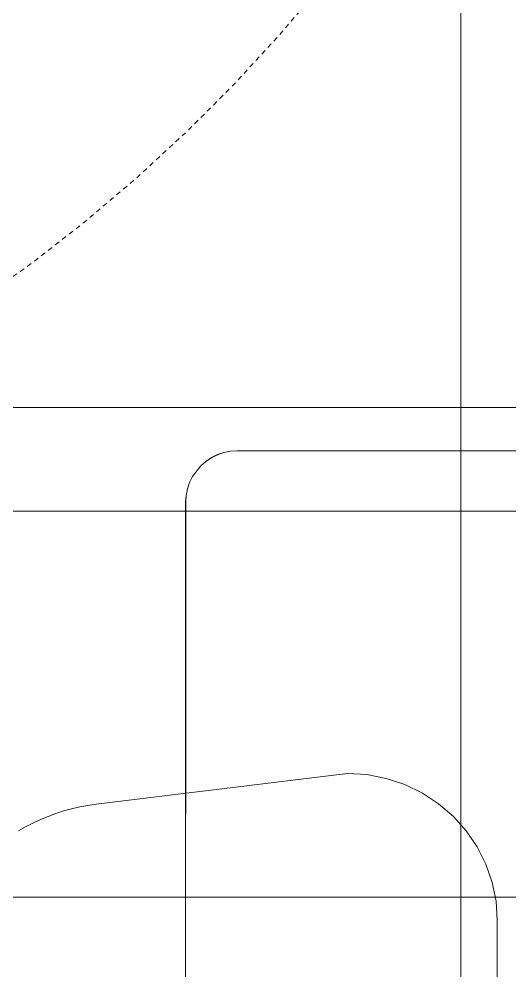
# Model space of a CAD drawing. Extents: x -566 to 72611, y -487 to 32334.
# Drawn here: x 19.25 to 31.8, y 103.25 to 127.57 of the extents above; entities that cross this region are included whole.
import ezdxf

# ---------------------------------------------------------------- set-up
doc = ezdxf.new("R2010")
doc.units = 0
doc.header["$LTSCALE"] = 0.5
doc.header["$MEASUREMENT"] = 0
doc.linetypes.add('HIDDEN', pattern=[0.375, 0.25, -0.125])
doc.layers.add('ceilling', color=141, linetype='CONTINUOUS', lineweight=18)
doc.layers.add('projection', color=153, linetype='HIDDEN', lineweight=9)
doc.layers.add('floor', color=7, linetype='CONTINUOUS', lineweight=5, true_color=0xcfcfcf)
doc.layers.add('layout', color=7, linetype='CONTINUOUS', lineweight=5, true_color=0xcfcfcf)

msp = doc.modelspace()

# ---------------------------------------------------------------- hatches: boundary and pattern name
at = {"layer": 'floor'}
h = msp.add_hatch(dxfattribs=at)
h.set_pattern_fill('ANSI37', color=256, scale=100, angle=45)
h.set_pattern_definition([(90, (243.028, 267.632), (-12.5, 9e-16), []), (180, (243.028, 267.632), (-9e-16, -12.5), [])])
h.paths.add_polyline_path([(253.46925, 349.5), (154.11744, 349.5), (154.11744, 348.5), (101.14781, 348.5), (101.14781, 349.5), (0, 349.5), (0, 344.5), (36, 344.5, -0.33835703), (0, 308.66941), (0, 308.5), (0, 173.75), (253.46925, 173.75)])
h.paths.add_polyline_path([(36, 344.5), (0, 344.5), (0, 308.66941, 0.33835703)], flags=17)
h.paths.add_polyline_path([(253.46925, 173.75), (0, 173.75), (0, 173.74997), (0, 169.75), (253.46925, 169.75)])
h.paths.add_polyline_path([(253.46925, 169.75), (0, 169.75), (0, 149.21137), (36, 149.21137, -0.33835703), (0, 113.38078), (0, 113.21137), (0, 29.94998), (0, -5), (253.46925, -5)])
h.paths.add_polyline_path([(36, 149.21137), (0, 149.21137), (0, 113.38078, 0.33835703)], flags=17)
h.paths.add_polyline_path([(575.25, 169.75), (510, 169.75), (474.75, 169.75), (327.5, 169.75), (285.46925, 169.75), (285.46925, 165.75), (253.46925, 165.75), (253.46925, -5), (263.99725, -5), (263.99725, 95.99051), (287, 95.99051), (287, 97.5), (292, 97.5), (292, -5), (341.25, -5), (341.25, 13.02988), (341.25012, 15.02988), (346.24839, 15.02988, 0.36108524), (374.08728, 41.24999), (346.25012, 41.24999), (346.25012, 42.99999), (341.25, 42.99999), (341.25, 44.99999), (341.25, 97.5), (357.75, 97.5), (405.75, 97.5), (575.25, 97.5)])

# ---------------------------------------------------------------- linework, layer by layer
at = {"layer": 'ceilling'}
msp.add_line((0, 115), (575.25, 115), dxfattribs=at)
msp.add_line((0, 115), (575.25, 115), dxfattribs=at)
at = {"layer": 'layout'}
for points in [[(24.31892, 116.43771, 70.22398), (24.48115, 116.49471, 70.2116), (24.31819, 116.43935, 70.2116)], [(24.48115, 116.49471, 70.2116), (24.31892, 116.43771, 70.22398), (24.48164, 116.49294, 70.22398)], [(24.48164, 116.49294, 70.22398), (24.64985, 116.52822, 70.2116), (24.48115, 116.49471, 70.2116)], [(24.64985, 116.52822, 70.2116), (24.48164, 116.49294, 70.22398), (24.6501, 116.52645, 70.22398)], [(24.6501, 116.52645, 70.22398), (24.82148, 116.53951, 70.2116), (24.64985, 116.52822, 70.2116)], [(24.82148, 116.53951, 70.2116), (24.6501, 116.52645, 70.22398), (24.82161, 116.53768, 70.22398)], [(24.82161, 116.53768, 70.22398), (54.24678, 116.53951, 70.2116), (24.82148, 116.53951, 70.2116)], [(54.24678, 116.53951, 70.2116), (24.82161, 116.53768, 70.22398), (54.24678, 116.53768, 70.22398)], [(23.89277, 116.15304, 70.22398), (24.02082, 116.26772, 70.2116), (23.89155, 116.15426, 70.2116)], [(24.02082, 116.26772, 70.2116), (23.89277, 116.15304, 70.22398), (24.02192, 116.26626, 70.22398)], [(24.02192, 116.26626, 70.22398), (24.16389, 116.3633, 70.2116), (24.02082, 116.26772, 70.2116)], [(24.16389, 116.3633, 70.2116), (24.02192, 116.26626, 70.22398), (24.16487, 116.36172, 70.22398)], [(24.16487, 116.36172, 70.22398), (24.31819, 116.43935, 70.2116), (24.16389, 116.3633, 70.2116)], [(24.31819, 116.43935, 70.2116), (24.16487, 116.36172, 70.22398), (24.31892, 116.43771, 70.22398)], [(23.68257, 115.88186, 70.2116), (23.89277, 116.15304, 70.22398), (23.89155, 116.15426, 70.2116)], [(23.6064, 115.72756, 70.2116), (23.68403, 115.881, 70.22398), (23.68257, 115.88186, 70.2116)], [(23.51753, 115.39596, 70.2116), (23.55281, 115.56423, 70.22398), (23.5511, 115.56466, 70.2116)], [(23.55281, 115.56423, 70.22398), (23.51753, 115.39596, 70.2116), (23.51936, 115.39571, 70.22398)], [(23.51936, 115.39571, 70.22398), (23.55488, 115.56368, 70.2299), (23.55281, 115.56423, 70.22398)], [(23.5511, 115.56466, 70.2116), (23.6081, 115.72689, 70.22398), (23.6064, 115.72756, 70.2116)], [(23.6081, 115.72689, 70.22398), (23.5511, 115.56466, 70.2116), (23.55281, 115.56423, 70.22398)], [(23.5063, 115.22427, 70.2116), (23.51936, 115.39571, 70.22398), (23.51753, 115.39596, 70.2116)], [(23.51936, 115.39571, 70.22398), (23.5063, 115.22427, 70.2116), (23.50813, 115.2242, 70.22398)], [(23.50813, 115.2242, 70.22398), (23.52143, 115.39541, 70.2299), (23.51936, 115.39571, 70.22398)], [(23.5063, 99.29946, 70.2116), (23.50813, 115.2242, 70.22398), (23.5063, 115.22427, 70.2116)], [(21.21565, 107.5104, 59.43378), (27.64094, 108.29781, 60.56059), (27.64094, 108.29781, 59.43378)], [(27.64094, 108.29781, 60.56059), (21.21565, 107.5104, 59.43378), (21.21565, 107.5104, 60.56059)], [(27.64094, 108.29781, 59.43378), (28.14094, 108.26571, 60.56059), (28.14094, 108.26571, 59.43378)], [(28.14094, 108.26571, 60.56059), (27.64094, 108.29781, 59.43378), (27.64094, 108.29781, 60.56059)], [(28.14094, 108.26571, 59.43378), (28.63252, 108.16982, 60.56059), (28.63252, 108.16982, 59.43378)], [(28.63252, 108.16982, 60.56059), (28.14094, 108.26571, 59.43378), (28.14094, 108.26571, 60.56059)], [(28.63252, 108.16982, 59.43378), (29.10701, 108.01192, 60.56059), (29.10701, 108.01192, 59.43378)], [(29.10701, 108.01192, 60.56059), (28.63252, 108.16982, 59.43378), (28.63252, 108.16982, 60.56059)], [(29.10701, 108.01192, 59.43378), (29.55647, 107.79464, 60.56059), (29.55647, 107.79464, 59.43378)], [(29.55647, 107.79464, 60.56059), (29.10701, 108.01192, 59.43378), (29.10701, 108.01192, 60.56059)], [(29.55647, 107.79464, 59.43378), (29.97322, 107.52163, 60.56059), (29.97322, 107.52163, 59.43378)], [(29.97322, 107.52163, 60.56059), (29.55647, 107.79464, 59.43378), (29.55647, 107.79464, 60.56059)], [(20.79817, 107.44137, 59.43378), (21.00618, 107.48025, 60.56059), (21.00618, 107.48025, 59.43378)], [(21.00618, 107.48025, 60.56059), (20.79817, 107.44137, 59.43378), (20.79817, 107.44137, 60.56059)], [(21.00618, 107.48025, 59.43378), (21.21565, 107.5104, 60.56059), (21.21565, 107.5104, 59.43378)], [(21.21565, 107.5104, 60.56059), (21.00618, 107.48025, 59.43378), (21.00618, 107.48025, 60.56059)], [(29.97322, 107.52163, 59.43378), (30.34993, 107.19772, 60.56059), (30.34993, 107.19772, 59.43378)], [(30.34993, 107.19772, 60.56059), (29.97322, 107.52163, 59.43378), (29.97322, 107.52163, 60.56059)], [(19.98896, 107.19973, 59.43378), (20.18708, 107.27285, 60.56059), (20.18708, 107.27285, 59.43378)], [(20.18708, 107.27285, 60.56059), (19.98896, 107.19973, 59.43378), (19.98896, 107.19973, 60.56059)], [(20.18708, 107.27285, 59.43378), (20.38826, 107.33755, 60.56059), (20.38826, 107.33755, 59.43378)], [(20.38826, 107.33755, 60.56059), (20.18708, 107.27285, 59.43378), (20.18708, 107.27285, 60.56059)], [(20.38826, 107.33755, 59.43378), (20.59211, 107.39376, 60.56059), (20.59211, 107.39376, 59.43378)], [(20.59211, 107.39376, 60.56059), (20.38826, 107.33755, 59.43378), (20.38826, 107.33755, 60.56059)], [(20.59211, 107.39376, 59.43378), (20.79817, 107.44137, 60.56059), (20.79817, 107.44137, 59.43378)], [(20.79817, 107.44137, 60.56059), (20.59211, 107.39376, 59.43378), (20.59211, 107.39376, 60.56059)], [(19.41621, 106.9316, 59.43378), (19.6031, 107.02895, 60.56059), (19.6031, 107.02895, 59.43378)], [(19.6031, 107.02895, 60.56059), (19.41621, 106.9316, 59.43378), (19.41621, 106.9316, 60.56059)], [(19.6031, 107.02895, 59.43378), (19.79414, 107.11843, 60.56059), (19.79414, 107.11843, 59.43378)], [(19.79414, 107.11843, 60.56059), (19.6031, 107.02895, 59.43378), (19.6031, 107.02895, 60.56059)], [(19.79414, 107.11843, 59.43378), (19.98896, 107.19973, 60.56059), (19.98896, 107.19973, 59.43378)], [(19.98896, 107.19973, 60.56059), (19.79414, 107.11843, 59.43378), (19.79414, 107.11843, 60.56059)], [(30.34993, 107.19772, 60.56059), (30.68037, 106.82833, 59.43378), (30.34993, 107.19772, 59.43378)], [(30.68037, 106.82833, 59.43378), (30.34993, 107.19772, 60.56059), (30.68037, 106.82833, 60.56059)], [(19.23359, 106.82644, 59.43378), (19.41621, 106.9316, 60.56059), (19.41621, 106.9316, 59.43378)], [(19.41621, 106.9316, 60.56059), (19.23359, 106.82644, 59.43378), (19.23359, 106.82644, 60.56059)], [(30.68037, 106.82833, 60.56059), (30.95881, 106.41982, 59.43378), (30.68037, 106.82833, 59.43378)], [(30.95881, 106.41982, 59.43378), (30.68037, 106.82833, 60.56059), (30.95881, 106.41982, 60.56059)], [(30.95881, 106.41982, 60.56059), (31.18049, 105.97915, 59.43378), (30.95881, 106.41982, 59.43378)], [(31.18049, 105.97915, 59.43378), (30.95881, 106.41982, 60.56059), (31.18049, 105.97915, 60.56059)], [(31.18049, 105.97915, 60.56059), (31.34162, 105.51394, 59.43378), (31.18049, 105.97915, 59.43378)], [(31.34162, 105.51394, 59.43378), (31.18049, 105.97915, 60.56059), (31.34162, 105.51394, 60.56059)], [(31.34162, 105.51394, 60.56059), (31.43928, 105.03207, 59.43378), (31.34162, 105.51394, 59.43378)], [(31.43928, 105.03207, 59.43378), (31.34162, 105.51394, 60.56059), (31.43928, 105.03207, 60.56059)], [(31.43928, 105.03207, 60.56059), (31.47212, 104.54177, 59.43378), (31.43928, 105.03207, 59.43378)], [(31.47212, 104.54177, 59.43378), (31.43928, 105.03207, 60.56059), (31.47212, 104.54177, 60.56059)], [(31.47212, 104.54177, 60.56059), (31.47212, 97.02965, 59.43378), (31.47212, 104.54177, 59.43378)], [(31.47212, 97.02965, 59.43378), (31.47212, 104.54177, 60.56059), (31.47212, 97.02965, 60.56059)]]:
    msp.add_3dface(points, dxfattribs=at)
at = {"layer": 'projection'}
msp.add_arc((-5.44307, 154.84998), 41.8249, 275.40963, 352.252091, dxfattribs=at)

doc.saveas('drawing.dxf')
